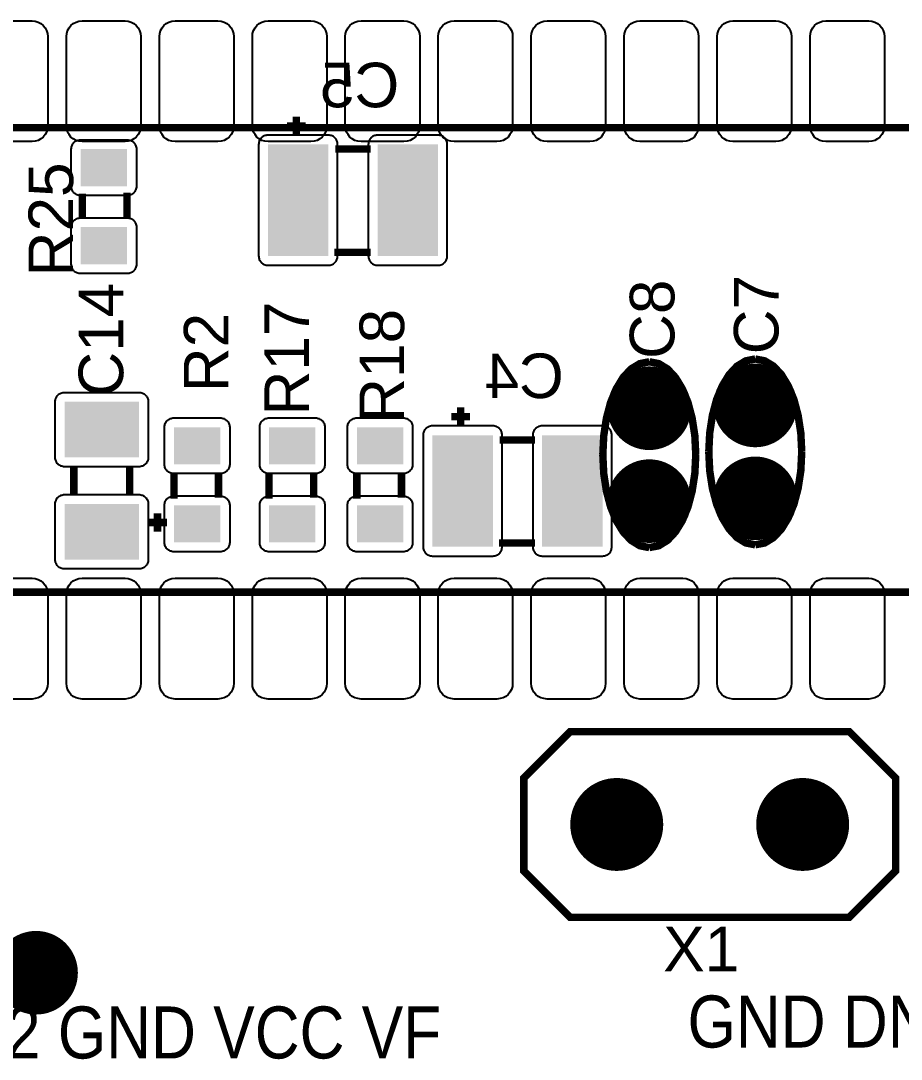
# Model space of a CAD drawing. Header units: inches. Extents: x 15 to 148, y 10 to 111.
# Drawn here: x 130.984 to 132.806, y 98.283 to 100.433 of the extents above; entities that cross this region are included whole.
import ezdxf

# ---------------------------------------------------------------- set-up
doc = ezdxf.new("R2010")
doc.units = ezdxf.units.IN
doc.header["$MEASUREMENT"] = 0
doc.layers.add('BLK_12AWG', color=7, linetype='Continuous')

# ---------------------------------------------------------------- blocks, each defined once
blk = doc.blocks.new('RPAD')
blk.add_trace([(-0.5, -0.5), (-0.5, 0.5), (0.5, -0.5), (0.5, 0.5)])
blk = doc.blocks.new('EPAD')
at = {"const_width": 0.5}
blk.add_lwpolyline([(-0.25, 0, 1), (0.25, 0, 1)], format="xyb", close=True, dxfattribs=at)
blk = doc.blocks.new('CEGHHMI')
for points in [[(118.1081, 103.918), (118.1541, 103.918), (118.1576, 103.9177), (118.1608, 103.9167), (118.1637, 103.9152), (118.1662, 103.9131), (118.1682, 103.9106), (118.1698, 103.9077), (118.1708, 103.9045), (118.1711, 103.901), (118.1711, 103.805), (118.1708, 103.8016), (118.1698, 103.7983), (118.1682, 103.7955), (118.1662, 103.7929), (118.1637, 103.7909), (118.1608, 103.7893), (118.1576, 103.7884), (118.1541, 103.788), (118.1541, 103.788), (118.1081, 103.788)], [(118.1081, 103.318), (118.1541, 103.318), (118.1576, 103.3177), (118.1608, 103.3167), (118.1637, 103.3152), (118.1662, 103.3131), (118.1682, 103.3106), (118.1698, 103.3077), (118.1708, 103.3045), (118.1711, 103.301), (118.1711, 103.205), (118.1708, 103.2016), (118.1698, 103.1983), (118.1682, 103.1955), (118.1662, 103.1929), (118.1637, 103.1909), (118.1608, 103.1893), (118.1576, 103.1884), (118.1541, 103.188), (118.1081, 103.188)]]:
    blk.add_lwpolyline(points)
for points in [[(118.2541, 103.788), (118.2081, 103.788), (118.2046, 103.7884), (118.2014, 103.7893), (118.1985, 103.7909), (118.196, 103.7929), (118.194, 103.7955), (118.1924, 103.7983), (118.1914, 103.8016), (118.1911, 103.805), (118.1911, 103.901), (118.1914, 103.9045), (118.1924, 103.9077), (118.194, 103.9106), (118.196, 103.9131), (118.1985, 103.9152), (118.2014, 103.9167), (118.2046, 103.9177), (118.2081, 103.918), (118.2541, 103.918), (118.2576, 103.9177), (118.2608, 103.9167), (118.2637, 103.9152), (118.2662, 103.9131), (118.2682, 103.9106), (118.2698, 103.9077), (118.2708, 103.9045), (118.2711, 103.901), (118.2711, 103.805), (118.2708, 103.8016), (118.2698, 103.7983), (118.2682, 103.7955), (118.2662, 103.7929), (118.2637, 103.7909), (118.2608, 103.7893), (118.2576, 103.7884), (118.2541, 103.788)], [(118.3541, 103.788), (118.3081, 103.788), (118.3046, 103.7884), (118.3014, 103.7893), (118.2985, 103.7909), (118.296, 103.7929), (118.294, 103.7955), (118.2924, 103.7983), (118.2914, 103.8016), (118.2911, 103.805), (118.2911, 103.901), (118.2914, 103.9045), (118.2924, 103.9077), (118.294, 103.9106), (118.296, 103.9131), (118.2985, 103.9152), (118.3014, 103.9167), (118.3046, 103.9177), (118.3081, 103.918), (118.3541, 103.918), (118.3576, 103.9177), (118.3608, 103.9167), (118.3637, 103.9152), (118.3662, 103.9131), (118.3682, 103.9106), (118.3698, 103.9077), (118.3708, 103.9045), (118.3711, 103.901), (118.3711, 103.805), (118.3708, 103.8016), (118.3698, 103.7983), (118.3682, 103.7955), (118.3662, 103.7929), (118.3637, 103.7909), (118.3608, 103.7893), (118.3576, 103.7884), (118.3541, 103.788)], [(118.4541, 103.788), (118.4081, 103.788), (118.4046, 103.7884), (118.4014, 103.7893), (118.3985, 103.7909), (118.396, 103.7929), (118.394, 103.7955), (118.3924, 103.7983), (118.3914, 103.8016), (118.3911, 103.805), (118.3911, 103.901), (118.3914, 103.9045), (118.3924, 103.9077), (118.394, 103.9106), (118.396, 103.9131), (118.3985, 103.9152), (118.4014, 103.9167), (118.4046, 103.9177), (118.4081, 103.918), (118.4541, 103.918), (118.4576, 103.9177), (118.4608, 103.9167), (118.4637, 103.9152), (118.4662, 103.9131), (118.4682, 103.9106), (118.4698, 103.9077), (118.4708, 103.9045), (118.4711, 103.901), (118.4711, 103.805), (118.4708, 103.8016), (118.4698, 103.7983), (118.4682, 103.7955), (118.4662, 103.7929), (118.4637, 103.7909), (118.4608, 103.7893), (118.4576, 103.7884), (118.4541, 103.788)], [(118.5541, 103.788), (118.5081, 103.788), (118.5046, 103.7884), (118.5014, 103.7893), (118.4985, 103.7909), (118.496, 103.7929), (118.494, 103.7955), (118.4924, 103.7983), (118.4914, 103.8016), (118.4911, 103.805), (118.4911, 103.901), (118.4914, 103.9045), (118.4924, 103.9077), (118.494, 103.9106), (118.496, 103.9131), (118.4985, 103.9152), (118.5014, 103.9167), (118.5046, 103.9177), (118.5081, 103.918), (118.5541, 103.918), (118.5576, 103.9177), (118.5608, 103.9167), (118.5637, 103.9152), (118.5662, 103.9131), (118.5682, 103.9106), (118.5698, 103.9077), (118.5708, 103.9045), (118.5711, 103.901), (118.5711, 103.805), (118.5708, 103.8016), (118.5698, 103.7983), (118.5682, 103.7955), (118.5662, 103.7929), (118.5637, 103.7909), (118.5608, 103.7893), (118.5576, 103.7884), (118.5541, 103.788)], [(118.6541, 103.788), (118.6081, 103.788), (118.6046, 103.7884), (118.6014, 103.7893), (118.5985, 103.7909), (118.596, 103.7929), (118.594, 103.7955), (118.5924, 103.7983), (118.5914, 103.8016), (118.5911, 103.805), (118.5911, 103.901), (118.5914, 103.9045), (118.5924, 103.9077), (118.594, 103.9106), (118.596, 103.9131), (118.5985, 103.9152), (118.6014, 103.9167), (118.6046, 103.9177), (118.6081, 103.918), (118.6541, 103.918), (118.6576, 103.9177), (118.6608, 103.9167), (118.6637, 103.9152), (118.6662, 103.9131), (118.6682, 103.9106), (118.6698, 103.9077), (118.6708, 103.9045), (118.6711, 103.901), (118.6711, 103.805), (118.6708, 103.8016), (118.6698, 103.7983), (118.6682, 103.7955), (118.6662, 103.7929), (118.6637, 103.7909), (118.6608, 103.7893), (118.6576, 103.7884), (118.6541, 103.788)], [(118.7541, 103.788), (118.7081, 103.788), (118.7046, 103.7884), (118.7014, 103.7893), (118.6985, 103.7909), (118.696, 103.7929), (118.694, 103.7955), (118.6924, 103.7983), (118.6914, 103.8016), (118.6911, 103.805), (118.6911, 103.901), (118.6914, 103.9045), (118.6924, 103.9077), (118.694, 103.9106), (118.696, 103.9131), (118.6985, 103.9152), (118.7014, 103.9167), (118.7046, 103.9177), (118.7081, 103.918), (118.7541, 103.918), (118.7576, 103.9177), (118.7608, 103.9167), (118.7637, 103.9152), (118.7662, 103.9131), (118.7682, 103.9106), (118.7698, 103.9077), (118.7708, 103.9045), (118.7711, 103.901), (118.7711, 103.805), (118.7708, 103.8016), (118.7698, 103.7983), (118.7682, 103.7955), (118.7662, 103.7929), (118.7637, 103.7909), (118.7608, 103.7893), (118.7576, 103.7884), (118.7541, 103.788)], [(118.8541, 103.788), (118.8081, 103.788), (118.8046, 103.7884), (118.8014, 103.7893), (118.7985, 103.7909), (118.796, 103.7929), (118.794, 103.7955), (118.7924, 103.7983), (118.7914, 103.8016), (118.7911, 103.805), (118.7911, 103.901), (118.7914, 103.9045), (118.7924, 103.9077), (118.794, 103.9106), (118.796, 103.9131), (118.7985, 103.9152), (118.8014, 103.9167), (118.8046, 103.9177), (118.8081, 103.918), (118.8541, 103.918), (118.8576, 103.9177), (118.8608, 103.9167), (118.8637, 103.9152), (118.8662, 103.9131), (118.8682, 103.9106), (118.8698, 103.9077), (118.8708, 103.9045), (118.8711, 103.901), (118.8711, 103.805), (118.8708, 103.8016), (118.8698, 103.7983), (118.8682, 103.7955), (118.8662, 103.7929), (118.8637, 103.7909), (118.8608, 103.7893), (118.8576, 103.7884), (118.8541, 103.788)], [(118.9541, 103.788), (118.9081, 103.788), (118.9046, 103.7884), (118.9014, 103.7893), (118.8985, 103.7909), (118.896, 103.7929), (118.894, 103.7955), (118.8924, 103.7983), (118.8914, 103.8016), (118.8911, 103.805), (118.8911, 103.901), (118.8914, 103.9045), (118.8924, 103.9077), (118.894, 103.9106), (118.896, 103.9131), (118.8985, 103.9152), (118.9014, 103.9167), (118.9046, 103.9177), (118.9081, 103.918), (118.9541, 103.918), (118.9576, 103.9177), (118.9608, 103.9167), (118.9637, 103.9152), (118.9662, 103.9131), (118.9682, 103.9106), (118.9698, 103.9077), (118.9708, 103.9045), (118.9711, 103.901), (118.9711, 103.805), (118.9708, 103.8016), (118.9698, 103.7983), (118.9682, 103.7955), (118.9662, 103.7929), (118.9637, 103.7909), (118.9608, 103.7893), (118.9576, 103.7884), (118.9541, 103.788)], [(119.0541, 103.788), (119.0081, 103.788), (119.0046, 103.7884), (119.0014, 103.7893), (118.9985, 103.7909), (118.996, 103.7929), (118.994, 103.7955), (118.9924, 103.7983), (118.9914, 103.8016), (118.9911, 103.805), (118.9911, 103.901), (118.9914, 103.9045), (118.9924, 103.9077), (118.994, 103.9106), (118.996, 103.9131), (118.9985, 103.9152), (119.0014, 103.9167), (119.0046, 103.9177), (119.0081, 103.918), (119.0541, 103.918), (119.0576, 103.9177), (119.0608, 103.9167), (119.0637, 103.9152), (119.0662, 103.9131), (119.0682, 103.9106), (119.0698, 103.9077), (119.0708, 103.9045), (119.0711, 103.901), (119.0711, 103.805), (119.0708, 103.8016), (119.0698, 103.7983), (119.0682, 103.7955), (119.0662, 103.7929), (119.0637, 103.7909), (119.0608, 103.7893), (119.0576, 103.7884), (119.0541, 103.788)], [(118.4728, 103.7949), (118.4078, 103.7949), (118.4068, 103.7949), (118.4058, 103.7947), (118.4048, 103.7945), (118.4039, 103.7942), (118.403, 103.7938), (118.4022, 103.7933), (118.4014, 103.7927), (118.4007, 103.7921), (118.4001, 103.7913), (118.3995, 103.7906), (118.399, 103.7898), (118.3986, 103.7889), (118.3983, 103.788), (118.398, 103.787), (118.3979, 103.786), (118.3978, 103.7849), (118.3978, 103.6649), (118.3979, 103.6639), (118.398, 103.6629), (118.3983, 103.6619), (118.3986, 103.661), (118.399, 103.6601), (118.3995, 103.6593), (118.4001, 103.6585), (118.4007, 103.6578), (118.4014, 103.6572), (118.4022, 103.6566), (118.403, 103.6561), (118.4039, 103.6557), (118.4048, 103.6554), (118.4058, 103.6551), (118.4068, 103.655), (118.4078, 103.6549), (118.4728, 103.6549), (118.4739, 103.655), (118.4749, 103.6551), (118.4759, 103.6554), (118.4768, 103.6557), (118.4777, 103.6561), (118.4785, 103.6566), (118.4792, 103.6572), (118.48, 103.6578), (118.4806, 103.6585), (118.4812, 103.6593), (118.4817, 103.6601), (118.4821, 103.661), (118.4824, 103.6619), (118.4826, 103.6629), (118.4828, 103.6639), (118.4828, 103.6649), (118.4828, 103.7849), (118.4828, 103.786), (118.4826, 103.787), (118.4824, 103.788), (118.4821, 103.7889), (118.4817, 103.7898), (118.4812, 103.7906), (118.4806, 103.7913), (118.48, 103.7921), (118.4792, 103.7927), (118.4785, 103.7933), (118.4777, 103.7938), (118.4768, 103.7942), (118.4759, 103.7945), (118.4749, 103.7947), (118.4739, 103.7949), (118.4728, 103.7949)], [(118.5908, 103.7949), (118.5258, 103.7949), (118.5248, 103.7949), (118.5238, 103.7947), (118.5228, 103.7945), (118.5219, 103.7942), (118.521, 103.7938), (118.5202, 103.7933), (118.5194, 103.7927), (118.5187, 103.7921), (118.5181, 103.7913), (118.5175, 103.7906), (118.517, 103.7898), (118.5166, 103.7889), (118.5163, 103.788), (118.516, 103.787), (118.5159, 103.786), (118.5158, 103.7849), (118.5158, 103.6649), (118.5159, 103.6639), (118.516, 103.6629), (118.5163, 103.6619), (118.5166, 103.661), (118.517, 103.6601), (118.5175, 103.6593), (118.5181, 103.6585), (118.5187, 103.6578), (118.5194, 103.6572), (118.5202, 103.6566), (118.521, 103.6561), (118.5219, 103.6557), (118.5228, 103.6554), (118.5238, 103.6551), (118.5248, 103.655), (118.5258, 103.6549), (118.5908, 103.6549), (118.5919, 103.655), (118.5929, 103.6551), (118.5939, 103.6554), (118.5948, 103.6557), (118.5957, 103.6561), (118.5965, 103.6566), (118.5972, 103.6572), (118.598, 103.6578), (118.5986, 103.6585), (118.5992, 103.6593), (118.5997, 103.6601), (118.6001, 103.661), (118.6004, 103.6619), (118.6006, 103.6629), (118.6008, 103.6639), (118.6008, 103.6649), (118.6008, 103.7849), (118.6008, 103.786), (118.6006, 103.787), (118.6004, 103.788), (118.6001, 103.7889), (118.5997, 103.7898), (118.5992, 103.7906), (118.5986, 103.7913), (118.598, 103.7921), (118.5972, 103.7927), (118.5965, 103.7933), (118.5957, 103.7938), (118.5948, 103.7942), (118.5939, 103.7945), (118.5929, 103.7947), (118.5919, 103.7949), (118.5908, 103.7949)], [(118.1963, 103.7399), (118.1963, 103.7799), (118.1964, 103.781), (118.1965, 103.782), (118.1968, 103.783), (118.1971, 103.7839), (118.1975, 103.7848), (118.198, 103.7856), (118.1986, 103.7863), (118.1992, 103.7871), (118.1999, 103.7877), (118.2007, 103.7883), (118.2015, 103.7888), (118.2024, 103.7892), (118.2033, 103.7895), (118.2043, 103.7897), (118.2053, 103.7899), (118.2063, 103.7899), (118.2563, 103.7899), (118.2574, 103.7899), (118.2584, 103.7897), (118.2594, 103.7895), (118.2603, 103.7892), (118.2612, 103.7888), (118.262, 103.7883), (118.2627, 103.7877), (118.2635, 103.7871), (118.2641, 103.7863), (118.2647, 103.7856), (118.2652, 103.7848), (118.2656, 103.7839), (118.2659, 103.783), (118.2661, 103.782), (118.2663, 103.781), (118.2663, 103.7799), (118.2663, 103.7399), (118.2663, 103.7389), (118.2661, 103.7379), (118.2659, 103.7369), (118.2656, 103.736), (118.2652, 103.7351), (118.2647, 103.7343), (118.2641, 103.7335), (118.2635, 103.7328), (118.2627, 103.7322), (118.262, 103.7316), (118.2612, 103.7311), (118.2603, 103.7307), (118.2594, 103.7304), (118.2584, 103.7301), (118.2574, 103.73), (118.2563, 103.7299), (118.2063, 103.7299), (118.2053, 103.73), (118.2043, 103.7301), (118.2033, 103.7304), (118.2024, 103.7307), (118.2015, 103.7311), (118.2007, 103.7316), (118.1999, 103.7322), (118.1992, 103.7328), (118.1986, 103.7335), (118.198, 103.7343), (118.1975, 103.7351), (118.1971, 103.736), (118.1968, 103.7369), (118.1965, 103.7379), (118.1964, 103.7389), (118.1963, 103.7399)], [(118.1963, 103.6559), (118.1963, 103.6959), (118.1964, 103.697), (118.1965, 103.698), (118.1968, 103.699), (118.1971, 103.6999), (118.1975, 103.7008), (118.198, 103.7016), (118.1986, 103.7023), (118.1992, 103.7031), (118.1999, 103.7037), (118.2007, 103.7043), (118.2015, 103.7048), (118.2024, 103.7052), (118.2033, 103.7055), (118.2043, 103.7057), (118.2053, 103.7059), (118.2063, 103.7059), (118.2563, 103.7059), (118.2574, 103.7059), (118.2584, 103.7057), (118.2594, 103.7055), (118.2603, 103.7052), (118.2612, 103.7048), (118.262, 103.7043), (118.2627, 103.7037), (118.2635, 103.7031), (118.2641, 103.7023), (118.2647, 103.7016), (118.2652, 103.7008), (118.2656, 103.6999), (118.2659, 103.699), (118.2661, 103.698), (118.2663, 103.697), (118.2663, 103.6959), (118.2663, 103.6559), (118.2663, 103.6549), (118.2661, 103.6539), (118.2659, 103.6529), (118.2656, 103.652), (118.2652, 103.6511), (118.2647, 103.6503), (118.2641, 103.6495), (118.2635, 103.6488), (118.2627, 103.6482), (118.262, 103.6476), (118.2612, 103.6471), (118.2603, 103.6467), (118.2594, 103.6464), (118.2584, 103.6461), (118.2574, 103.646), (118.2563, 103.6459), (118.2063, 103.6459), (118.2053, 103.646), (118.2043, 103.6461), (118.2033, 103.6464), (118.2024, 103.6467), (118.2015, 103.6471), (118.2007, 103.6476), (118.1999, 103.6482), (118.1992, 103.6488), (118.1986, 103.6495), (118.198, 103.6503), (118.1975, 103.6511), (118.1971, 103.652), (118.1968, 103.6529), (118.1965, 103.6539), (118.1964, 103.6549), (118.1963, 103.6559)], [(118.2791, 103.508), (118.2791, 103.448), (118.279, 103.447), (118.2789, 103.446), (118.2787, 103.445), (118.2783, 103.4441), (118.2779, 103.4432), (118.2774, 103.4424), (118.2768, 103.4416), (118.2762, 103.4409), (118.2755, 103.4403), (118.2747, 103.4397), (118.2739, 103.4392), (118.273, 103.4388), (118.2721, 103.4385), (118.2711, 103.4382), (118.2701, 103.4381), (118.2691, 103.438), (118.1891, 103.438), (118.1881, 103.4381), (118.1871, 103.4382), (118.1861, 103.4385), (118.1852, 103.4388), (118.1843, 103.4392), (118.1835, 103.4397), (118.1827, 103.4403), (118.182, 103.4409), (118.1813, 103.4416), (118.1808, 103.4424), (118.1803, 103.4432), (118.1799, 103.4441), (118.1795, 103.445), (118.1793, 103.446), (118.1791, 103.447), (118.1791, 103.448), (118.1791, 103.508), (118.1791, 103.5091), (118.1793, 103.5101), (118.1795, 103.511), (118.1799, 103.512), (118.1803, 103.5128), (118.1808, 103.5137), (118.1813, 103.5144), (118.182, 103.5151), (118.1827, 103.5158), (118.1835, 103.5164), (118.1843, 103.5168), (118.1852, 103.5173), (118.1861, 103.5176), (118.1871, 103.5178), (118.1881, 103.518), (118.1891, 103.518), (118.2691, 103.518), (118.2701, 103.518), (118.2711, 103.5178), (118.2721, 103.5176), (118.273, 103.5173), (118.2739, 103.5168), (118.2747, 103.5164), (118.2755, 103.5158), (118.2762, 103.5151), (118.2768, 103.5144), (118.2774, 103.5137), (118.2779, 103.5128), (118.2783, 103.512), (118.2787, 103.511), (118.2789, 103.5101), (118.279, 103.5091), (118.2791, 103.508)], [(118.3667, 103.4806), (118.3667, 103.4406), (118.3666, 103.4395), (118.3665, 103.4385), (118.3662, 103.4375), (118.3659, 103.4366), (118.3655, 103.4357), (118.365, 103.4349), (118.3644, 103.4342), (118.3638, 103.4334), (118.3631, 103.4328), (118.3623, 103.4322), (118.3615, 103.4317), (118.3606, 103.4313), (118.3597, 103.431), (118.3587, 103.4308), (118.3577, 103.4306), (118.3567, 103.4306), (118.3067, 103.4306), (118.3056, 103.4306), (118.3046, 103.4308), (118.3036, 103.431), (118.3027, 103.4313), (118.3018, 103.4317), (118.301, 103.4322), (118.3003, 103.4328), (118.2995, 103.4334), (118.2989, 103.4342), (118.2983, 103.4349), (118.2978, 103.4357), (118.2974, 103.4366), (118.2971, 103.4375), (118.2969, 103.4385), (118.2967, 103.4395), (118.2967, 103.4406), (118.2967, 103.4806), (118.2967, 103.4816), (118.2969, 103.4826), (118.2971, 103.4836), (118.2974, 103.4845), (118.2978, 103.4854), (118.2983, 103.4862), (118.2989, 103.487), (118.2995, 103.4877), (118.3003, 103.4883), (118.301, 103.4889), (118.3018, 103.4894), (118.3027, 103.4898), (118.3036, 103.4901), (118.3046, 103.4904), (118.3056, 103.4905), (118.3067, 103.4906), (118.3567, 103.4906), (118.3577, 103.4905), (118.3587, 103.4904), (118.3597, 103.4901), (118.3606, 103.4898), (118.3615, 103.4894), (118.3623, 103.4889), (118.3631, 103.4883), (118.3638, 103.4877), (118.3644, 103.487), (118.365, 103.4862), (118.3655, 103.4854), (118.3659, 103.4845), (118.3662, 103.4836), (118.3665, 103.4826), (118.3666, 103.4816), (118.3667, 103.4806)], [(118.469, 103.4806), (118.469, 103.4406), (118.469, 103.4395), (118.4688, 103.4385), (118.4686, 103.4375), (118.4682, 103.4366), (118.4678, 103.4357), (118.4673, 103.4349), (118.4668, 103.4342), (118.4661, 103.4334), (118.4654, 103.4328), (118.4647, 103.4322), (118.4638, 103.4317), (118.463, 103.4313), (118.462, 103.431), (118.4611, 103.4308), (118.4601, 103.4306), (118.459, 103.4306), (118.409, 103.4306), (118.408, 103.4306), (118.407, 103.4308), (118.406, 103.431), (118.4051, 103.4313), (118.4042, 103.4317), (118.4034, 103.4322), (118.4026, 103.4328), (118.4019, 103.4334), (118.4013, 103.4342), (118.4007, 103.4349), (118.4002, 103.4357), (118.3998, 103.4366), (118.3995, 103.4375), (118.3992, 103.4385), (118.3991, 103.4395), (118.399, 103.4406), (118.399, 103.4806), (118.3991, 103.4816), (118.3992, 103.4826), (118.3995, 103.4836), (118.3998, 103.4845), (118.4002, 103.4854), (118.4007, 103.4862), (118.4013, 103.487), (118.4019, 103.4877), (118.4026, 103.4883), (118.4034, 103.4889), (118.4042, 103.4894), (118.4051, 103.4898), (118.406, 103.4901), (118.407, 103.4904), (118.408, 103.4905), (118.409, 103.4906), (118.459, 103.4906), (118.4601, 103.4905), (118.4611, 103.4904), (118.462, 103.4901), (118.463, 103.4898), (118.4638, 103.4894), (118.4647, 103.4889), (118.4654, 103.4883), (118.4661, 103.4877), (118.4668, 103.487), (118.4673, 103.4862), (118.4678, 103.4854), (118.4682, 103.4845), (118.4686, 103.4836), (118.4688, 103.4826), (118.469, 103.4816), (118.469, 103.4806)], [(118.5635, 103.4806), (118.5635, 103.4406), (118.5635, 103.4395), (118.5633, 103.4385), (118.5631, 103.4375), (118.5627, 103.4366), (118.5623, 103.4357), (118.5618, 103.4349), (118.5613, 103.4342), (118.5606, 103.4334), (118.5599, 103.4328), (118.5591, 103.4322), (118.5583, 103.4317), (118.5574, 103.4313), (118.5565, 103.431), (118.5556, 103.4308), (118.5545, 103.4306), (118.5535, 103.4306), (118.5035, 103.4306), (118.5025, 103.4306), (118.5015, 103.4308), (118.5005, 103.431), (118.4996, 103.4313), (118.4987, 103.4317), (118.4979, 103.4322), (118.4971, 103.4328), (118.4964, 103.4334), (118.4958, 103.4342), (118.4952, 103.4349), (118.4947, 103.4357), (118.4943, 103.4366), (118.4939, 103.4375), (118.4937, 103.4385), (118.4936, 103.4395), (118.4935, 103.4406), (118.4935, 103.4806), (118.4936, 103.4816), (118.4937, 103.4826), (118.4939, 103.4836), (118.4943, 103.4845), (118.4947, 103.4854), (118.4952, 103.4862), (118.4958, 103.487), (118.4964, 103.4877), (118.4971, 103.4883), (118.4979, 103.4889), (118.4987, 103.4894), (118.4996, 103.4898), (118.5005, 103.4901), (118.5015, 103.4904), (118.5025, 103.4905), (118.5035, 103.4906), (118.5535, 103.4906), (118.5545, 103.4905), (118.5556, 103.4904), (118.5565, 103.4901), (118.5574, 103.4898), (118.5583, 103.4894), (118.5591, 103.4889), (118.5599, 103.4883), (118.5606, 103.4877), (118.5613, 103.487), (118.5618, 103.4862), (118.5623, 103.4854), (118.5627, 103.4845), (118.5631, 103.4836), (118.5633, 103.4826), (118.5635, 103.4816), (118.5635, 103.4806)], [(118.6498, 103.4819), (118.5848, 103.4819), (118.5838, 103.4819), (118.5828, 103.4817), (118.5818, 103.4815), (118.5809, 103.4812), (118.58, 103.4808), (118.5792, 103.4803), (118.5784, 103.4797), (118.5777, 103.4791), (118.5771, 103.4783), (118.5765, 103.4776), (118.576, 103.4768), (118.5756, 103.4759), (118.5753, 103.475), (118.575, 103.474), (118.5749, 103.473), (118.5748, 103.4719), (118.5748, 103.3519), (118.5749, 103.3509), (118.575, 103.3499), (118.5753, 103.3489), (118.5756, 103.348), (118.576, 103.3471), (118.5765, 103.3463), (118.5771, 103.3455), (118.5777, 103.3448), (118.5784, 103.3442), (118.5792, 103.3436), (118.58, 103.3431), (118.5809, 103.3427), (118.5818, 103.3424), (118.5828, 103.3421), (118.5838, 103.342), (118.5848, 103.3419), (118.6498, 103.3419), (118.6509, 103.342), (118.6519, 103.3421), (118.6529, 103.3424), (118.6538, 103.3427), (118.6547, 103.3431), (118.6555, 103.3436), (118.6562, 103.3442), (118.657, 103.3448), (118.6576, 103.3455), (118.6582, 103.3463), (118.6587, 103.3471), (118.6591, 103.348), (118.6594, 103.3489), (118.6596, 103.3499), (118.6598, 103.3509), (118.6598, 103.3519), (118.6598, 103.4719), (118.6598, 103.473), (118.6596, 103.474), (118.6594, 103.475), (118.6591, 103.4759), (118.6587, 103.4768), (118.6582, 103.4776), (118.6576, 103.4783), (118.657, 103.4791), (118.6562, 103.4797), (118.6555, 103.4803), (118.6547, 103.4808), (118.6538, 103.4812), (118.6529, 103.4815), (118.6519, 103.4817), (118.6509, 103.4819), (118.6498, 103.4819)], [(118.7678, 103.4819), (118.7028, 103.4819), (118.7018, 103.4819), (118.7008, 103.4817), (118.6998, 103.4815), (118.6989, 103.4812), (118.698, 103.4808), (118.6972, 103.4803), (118.6964, 103.4797), (118.6957, 103.4791), (118.6951, 103.4783), (118.6945, 103.4776), (118.694, 103.4768), (118.6936, 103.4759), (118.6933, 103.475), (118.693, 103.474), (118.6929, 103.473), (118.6928, 103.4719), (118.6928, 103.3519), (118.6929, 103.3509), (118.693, 103.3499), (118.6933, 103.3489), (118.6936, 103.348), (118.694, 103.3471), (118.6945, 103.3463), (118.6951, 103.3455), (118.6957, 103.3448), (118.6964, 103.3442), (118.6972, 103.3436), (118.698, 103.3431), (118.6989, 103.3427), (118.6998, 103.3424), (118.7008, 103.3421), (118.7018, 103.342), (118.7028, 103.3419), (118.7678, 103.3419), (118.7689, 103.342), (118.7699, 103.3421), (118.7709, 103.3424), (118.7718, 103.3427), (118.7727, 103.3431), (118.7735, 103.3436), (118.7742, 103.3442), (118.775, 103.3448), (118.7756, 103.3455), (118.7762, 103.3463), (118.7767, 103.3471), (118.7771, 103.348), (118.7774, 103.3489), (118.7776, 103.3499), (118.7778, 103.3509), (118.7778, 103.3519), (118.7778, 103.4719), (118.7778, 103.473), (118.7776, 103.474), (118.7774, 103.475), (118.7771, 103.4759), (118.7767, 103.4768), (118.7762, 103.4776), (118.7756, 103.4783), (118.775, 103.4791), (118.7742, 103.4797), (118.7735, 103.4803), (118.7727, 103.4808), (118.7718, 103.4812), (118.7709, 103.4815), (118.7699, 103.4817), (118.7689, 103.4819), (118.7678, 103.4819)], [(118.2791, 103.398), (118.2791, 103.338), (118.279, 103.337), (118.2789, 103.336), (118.2787, 103.335), (118.2783, 103.3341), (118.2779, 103.3332), (118.2774, 103.3324), (118.2768, 103.3316), (118.2762, 103.3309), (118.2755, 103.3303), (118.2747, 103.3297), (118.2739, 103.3292), (118.273, 103.3288), (118.2721, 103.3285), (118.2711, 103.3282), (118.2701, 103.3281), (118.2691, 103.328), (118.1891, 103.328), (118.1881, 103.3281), (118.1871, 103.3282), (118.1861, 103.3285), (118.1852, 103.3288), (118.1843, 103.3292), (118.1835, 103.3297), (118.1827, 103.3303), (118.182, 103.3309), (118.1813, 103.3316), (118.1808, 103.3324), (118.1803, 103.3332), (118.1799, 103.3341), (118.1795, 103.335), (118.1793, 103.336), (118.1791, 103.337), (118.1791, 103.338), (118.1791, 103.398), (118.1791, 103.3991), (118.1793, 103.4001), (118.1795, 103.401), (118.1799, 103.402), (118.1803, 103.4028), (118.1808, 103.4037), (118.1813, 103.4044), (118.182, 103.4051), (118.1827, 103.4058), (118.1835, 103.4064), (118.1843, 103.4068), (118.1852, 103.4073), (118.1861, 103.4076), (118.1871, 103.4078), (118.1881, 103.408), (118.1891, 103.408), (118.2691, 103.408), (118.2701, 103.408), (118.2711, 103.4078), (118.2721, 103.4076), (118.273, 103.4073), (118.2739, 103.4068), (118.2747, 103.4064), (118.2755, 103.4058), (118.2762, 103.4051), (118.2768, 103.4044), (118.2774, 103.4037), (118.2779, 103.4028), (118.2783, 103.402), (118.2787, 103.401), (118.2789, 103.4001), (118.279, 103.3991), (118.2791, 103.398)], [(118.3667, 103.3966), (118.3667, 103.3566), (118.3666, 103.3555), (118.3665, 103.3545), (118.3662, 103.3535), (118.3659, 103.3526), (118.3655, 103.3517), (118.365, 103.3509), (118.3644, 103.3502), (118.3638, 103.3494), (118.3631, 103.3488), (118.3623, 103.3482), (118.3615, 103.3477), (118.3606, 103.3473), (118.3597, 103.347), (118.3587, 103.3468), (118.3577, 103.3466), (118.3567, 103.3466), (118.3067, 103.3466), (118.3056, 103.3466), (118.3046, 103.3468), (118.3036, 103.347), (118.3027, 103.3473), (118.3018, 103.3477), (118.301, 103.3482), (118.3003, 103.3488), (118.2995, 103.3494), (118.2989, 103.3502), (118.2983, 103.3509), (118.2978, 103.3517), (118.2974, 103.3526), (118.2971, 103.3535), (118.2969, 103.3545), (118.2967, 103.3555), (118.2967, 103.3566), (118.2967, 103.3966), (118.2967, 103.3976), (118.2969, 103.3986), (118.2971, 103.3996), (118.2974, 103.4005), (118.2978, 103.4014), (118.2983, 103.4022), (118.2989, 103.403), (118.2995, 103.4037), (118.3003, 103.4043), (118.301, 103.4049), (118.3018, 103.4054), (118.3027, 103.4058), (118.3036, 103.4061), (118.3046, 103.4064), (118.3056, 103.4065), (118.3067, 103.4066), (118.3567, 103.4066), (118.3577, 103.4065), (118.3587, 103.4064), (118.3597, 103.4061), (118.3606, 103.4058), (118.3615, 103.4054), (118.3623, 103.4049), (118.3631, 103.4043), (118.3638, 103.4037), (118.3644, 103.403), (118.365, 103.4022), (118.3655, 103.4014), (118.3659, 103.4005), (118.3662, 103.3996), (118.3665, 103.3986), (118.3666, 103.3976), (118.3667, 103.3966)], [(118.469, 103.3966), (118.469, 103.3566), (118.469, 103.3555), (118.4688, 103.3545), (118.4686, 103.3535), (118.4682, 103.3526), (118.4678, 103.3517), (118.4673, 103.3509), (118.4668, 103.3502), (118.4661, 103.3494), (118.4654, 103.3488), (118.4647, 103.3482), (118.4638, 103.3477), (118.463, 103.3473), (118.462, 103.347), (118.4611, 103.3468), (118.4601, 103.3466), (118.459, 103.3466), (118.409, 103.3466), (118.408, 103.3466), (118.407, 103.3468), (118.406, 103.347), (118.4051, 103.3473), (118.4042, 103.3477), (118.4034, 103.3482), (118.4026, 103.3488), (118.4019, 103.3494), (118.4013, 103.3502), (118.4007, 103.3509), (118.4002, 103.3517), (118.3998, 103.3526), (118.3995, 103.3535), (118.3992, 103.3545), (118.3991, 103.3555), (118.399, 103.3566), (118.399, 103.3966), (118.3991, 103.3976), (118.3992, 103.3986), (118.3995, 103.3996), (118.3998, 103.4005), (118.4002, 103.4014), (118.4007, 103.4022), (118.4013, 103.403), (118.4019, 103.4037), (118.4026, 103.4043), (118.4034, 103.4049), (118.4042, 103.4054), (118.4051, 103.4058), (118.406, 103.4061), (118.407, 103.4064), (118.408, 103.4065), (118.409, 103.4066), (118.459, 103.4066), (118.4601, 103.4065), (118.4611, 103.4064), (118.462, 103.4061), (118.463, 103.4058), (118.4638, 103.4054), (118.4647, 103.4049), (118.4654, 103.4043), (118.4661, 103.4037), (118.4668, 103.403), (118.4673, 103.4022), (118.4678, 103.4014), (118.4682, 103.4005), (118.4686, 103.3996), (118.4688, 103.3986), (118.469, 103.3976), (118.469, 103.3966)], [(118.5635, 103.3966), (118.5635, 103.3566), (118.5635, 103.3555), (118.5633, 103.3545), (118.5631, 103.3535), (118.5627, 103.3526), (118.5623, 103.3517), (118.5618, 103.3509), (118.5613, 103.3502), (118.5606, 103.3494), (118.5599, 103.3488), (118.5591, 103.3482), (118.5583, 103.3477), (118.5574, 103.3473), (118.5565, 103.347), (118.5556, 103.3468), (118.5545, 103.3466), (118.5535, 103.3466), (118.5035, 103.3466), (118.5025, 103.3466), (118.5015, 103.3468), (118.5005, 103.347), (118.4996, 103.3473), (118.4987, 103.3477), (118.4979, 103.3482), (118.4971, 103.3488), (118.4964, 103.3494), (118.4958, 103.3502), (118.4952, 103.3509), (118.4947, 103.3517), (118.4943, 103.3526), (118.4939, 103.3535), (118.4937, 103.3545), (118.4936, 103.3555), (118.4935, 103.3566), (118.4935, 103.3966), (118.4936, 103.3976), (118.4937, 103.3986), (118.4939, 103.3996), (118.4943, 103.4005), (118.4947, 103.4014), (118.4952, 103.4022), (118.4958, 103.403), (118.4964, 103.4037), (118.4971, 103.4043), (118.4979, 103.4049), (118.4987, 103.4054), (118.4996, 103.4058), (118.5005, 103.4061), (118.5015, 103.4064), (118.5025, 103.4065), (118.5035, 103.4066), (118.5535, 103.4066), (118.5545, 103.4065), (118.5556, 103.4064), (118.5565, 103.4061), (118.5574, 103.4058), (118.5583, 103.4054), (118.5591, 103.4049), (118.5599, 103.4043), (118.5606, 103.4037), (118.5613, 103.403), (118.5618, 103.4022), (118.5623, 103.4014), (118.5627, 103.4005), (118.5631, 103.3996), (118.5633, 103.3986), (118.5635, 103.3976), (118.5635, 103.3966)], [(118.2081, 103.318), (118.2541, 103.318), (118.2576, 103.3177), (118.2608, 103.3167), (118.2637, 103.3152), (118.2662, 103.3131), (118.2682, 103.3106), (118.2698, 103.3077), (118.2708, 103.3045), (118.2711, 103.301), (118.2711, 103.205), (118.2708, 103.2016), (118.2698, 103.1983), (118.2682, 103.1955), (118.2662, 103.1929), (118.2637, 103.1909), (118.2608, 103.1893), (118.2576, 103.1884), (118.2541, 103.188), (118.2081, 103.188), (118.2046, 103.1884), (118.2014, 103.1893), (118.1985, 103.1909), (118.196, 103.1929), (118.194, 103.1955), (118.1924, 103.1983), (118.1914, 103.2016), (118.1911, 103.205), (118.1911, 103.301), (118.1914, 103.3045), (118.1924, 103.3077), (118.194, 103.3106), (118.196, 103.3131), (118.1985, 103.3152), (118.2014, 103.3167), (118.2046, 103.3177), (118.2081, 103.318)], [(118.3081, 103.318), (118.3541, 103.318), (118.3576, 103.3177), (118.3608, 103.3167), (118.3637, 103.3152), (118.3662, 103.3131), (118.3682, 103.3106), (118.3698, 103.3077), (118.3708, 103.3045), (118.3711, 103.301), (118.3711, 103.205), (118.3708, 103.2016), (118.3698, 103.1983), (118.3682, 103.1955), (118.3662, 103.1929), (118.3637, 103.1909), (118.3608, 103.1893), (118.3576, 103.1884), (118.3541, 103.188), (118.3081, 103.188), (118.3046, 103.1884), (118.3014, 103.1893), (118.2985, 103.1909), (118.296, 103.1929), (118.294, 103.1955), (118.2924, 103.1983), (118.2914, 103.2016), (118.2911, 103.205), (118.2911, 103.301), (118.2914, 103.3045), (118.2924, 103.3077), (118.294, 103.3106), (118.296, 103.3131), (118.2985, 103.3152), (118.3014, 103.3167), (118.3046, 103.3177), (118.3081, 103.318)], [(118.4081, 103.318), (118.4541, 103.318), (118.4576, 103.3177), (118.4608, 103.3167), (118.4637, 103.3152), (118.4662, 103.3131), (118.4682, 103.3106), (118.4698, 103.3077), (118.4708, 103.3045), (118.4711, 103.301), (118.4711, 103.205), (118.4708, 103.2016), (118.4698, 103.1983), (118.4682, 103.1955), (118.4662, 103.1929), (118.4637, 103.1909), (118.4608, 103.1893), (118.4576, 103.1884), (118.4541, 103.188), (118.4081, 103.188), (118.4046, 103.1884), (118.4014, 103.1893), (118.3985, 103.1909), (118.396, 103.1929), (118.394, 103.1955), (118.3924, 103.1983), (118.3914, 103.2016), (118.3911, 103.205), (118.3911, 103.301), (118.3914, 103.3045), (118.3924, 103.3077), (118.394, 103.3106), (118.396, 103.3131), (118.3985, 103.3152), (118.4014, 103.3167), (118.4046, 103.3177), (118.4081, 103.318)], [(118.5081, 103.318), (118.5541, 103.318), (118.5576, 103.3177), (118.5608, 103.3167), (118.5637, 103.3152), (118.5662, 103.3131), (118.5682, 103.3106), (118.5698, 103.3077), (118.5708, 103.3045), (118.5711, 103.301), (118.5711, 103.205), (118.5708, 103.2016), (118.5698, 103.1983), (118.5682, 103.1955), (118.5662, 103.1929), (118.5637, 103.1909), (118.5608, 103.1893), (118.5576, 103.1884), (118.5541, 103.188), (118.5081, 103.188), (118.5046, 103.1884), (118.5014, 103.1893), (118.4985, 103.1909), (118.496, 103.1929), (118.494, 103.1955), (118.4924, 103.1983), (118.4914, 103.2016), (118.4911, 103.205), (118.4911, 103.301), (118.4914, 103.3045), (118.4924, 103.3077), (118.494, 103.3106), (118.496, 103.3131), (118.4985, 103.3152), (118.5014, 103.3167), (118.5046, 103.3177), (118.5081, 103.318)], [(118.6081, 103.318), (118.6541, 103.318), (118.6576, 103.3177), (118.6608, 103.3167), (118.6637, 103.3152), (118.6662, 103.3131), (118.6682, 103.3106), (118.6698, 103.3077), (118.6708, 103.3045), (118.6711, 103.301), (118.6711, 103.205), (118.6708, 103.2016), (118.6698, 103.1983), (118.6682, 103.1955), (118.6662, 103.1929), (118.6637, 103.1909), (118.6608, 103.1893), (118.6576, 103.1884), (118.6541, 103.188), (118.6081, 103.188), (118.6046, 103.1884), (118.6014, 103.1893), (118.5985, 103.1909), (118.596, 103.1929), (118.594, 103.1955), (118.5924, 103.1983), (118.5914, 103.2016), (118.5911, 103.205), (118.5911, 103.301), (118.5914, 103.3045), (118.5924, 103.3077), (118.594, 103.3106), (118.596, 103.3131), (118.5985, 103.3152), (118.6014, 103.3167), (118.6046, 103.3177), (118.6081, 103.318)], [(118.7081, 103.318), (118.7541, 103.318), (118.7576, 103.3177), (118.7608, 103.3167), (118.7637, 103.3152), (118.7662, 103.3131), (118.7682, 103.3106), (118.7698, 103.3077), (118.7708, 103.3045), (118.7711, 103.301), (118.7711, 103.205), (118.7708, 103.2016), (118.7698, 103.1983), (118.7682, 103.1955), (118.7662, 103.1929), (118.7637, 103.1909), (118.7608, 103.1893), (118.7576, 103.1884), (118.7541, 103.188), (118.7081, 103.188), (118.7046, 103.1884), (118.7014, 103.1893), (118.6985, 103.1909), (118.696, 103.1929), (118.694, 103.1955), (118.6924, 103.1983), (118.6914, 103.2016), (118.6911, 103.205), (118.6911, 103.301), (118.6914, 103.3045), (118.6924, 103.3077), (118.694, 103.3106), (118.696, 103.3131), (118.6985, 103.3152), (118.7014, 103.3167), (118.7046, 103.3177), (118.7081, 103.318)], [(118.8081, 103.318), (118.8541, 103.318), (118.8576, 103.3177), (118.8608, 103.3167), (118.8637, 103.3152), (118.8662, 103.3131), (118.8682, 103.3106), (118.8698, 103.3077), (118.8708, 103.3045), (118.8711, 103.301), (118.8711, 103.205), (118.8708, 103.2016), (118.8698, 103.1983), (118.8682, 103.1955), (118.8662, 103.1929), (118.8637, 103.1909), (118.8608, 103.1893), (118.8576, 103.1884), (118.8541, 103.188), (118.8081, 103.188), (118.8046, 103.1884), (118.8014, 103.1893), (118.7985, 103.1909), (118.796, 103.1929), (118.794, 103.1955), (118.7924, 103.1983), (118.7914, 103.2016), (118.7911, 103.205), (118.7911, 103.301), (118.7914, 103.3045), (118.7924, 103.3077), (118.794, 103.3106), (118.796, 103.3131), (118.7985, 103.3152), (118.8014, 103.3167), (118.8046, 103.3177), (118.8081, 103.318)], [(118.9081, 103.318), (118.9541, 103.318), (118.9576, 103.3177), (118.9608, 103.3167), (118.9637, 103.3152), (118.9662, 103.3131), (118.9682, 103.3106), (118.9698, 103.3077), (118.9708, 103.3045), (118.9711, 103.301), (118.9711, 103.205), (118.9708, 103.2016), (118.9698, 103.1983), (118.9682, 103.1955), (118.9662, 103.1929), (118.9637, 103.1909), (118.9608, 103.1893), (118.9576, 103.1884), (118.9541, 103.188), (118.9081, 103.188), (118.9046, 103.1884), (118.9014, 103.1893), (118.8985, 103.1909), (118.896, 103.1929), (118.894, 103.1955), (118.8924, 103.1983), (118.8914, 103.2016), (118.8911, 103.205), (118.8911, 103.301), (118.8914, 103.3045), (118.8924, 103.3077), (118.894, 103.3106), (118.896, 103.3131), (118.8985, 103.3152), (118.9014, 103.3167), (118.9046, 103.3177), (118.9081, 103.318)], [(119.0081, 103.318), (119.0541, 103.318), (119.0576, 103.3177), (119.0608, 103.3167), (119.0637, 103.3152), (119.0662, 103.3131), (119.0682, 103.3106), (119.0698, 103.3077), (119.0708, 103.3045), (119.0711, 103.301), (119.0711, 103.205), (119.0708, 103.2016), (119.0698, 103.1983), (119.0682, 103.1955), (119.0662, 103.1929), (119.0637, 103.1909), (119.0608, 103.1893), (119.0576, 103.1884), (119.0541, 103.188), (119.0081, 103.188), (119.0046, 103.1884), (119.0014, 103.1893), (118.9985, 103.1909), (118.996, 103.1929), (118.994, 103.1955), (118.9924, 103.1983), (118.9914, 103.2016), (118.9911, 103.205), (118.9911, 103.301), (118.9914, 103.3045), (118.9924, 103.3077), (118.994, 103.3106), (118.996, 103.3131), (118.9985, 103.3152), (119.0014, 103.3167), (119.0046, 103.3177), (119.0081, 103.318)]]:
    blk.add_lwpolyline(points, close=True)
at = {"const_width": 0.008}
for points in [[(118.4383, 103.7949), (118.4383, 103.8149)], [(118.4383, 103.7949), (118.4383, 103.8149)], [(118.4383, 103.7949), (118.4383, 103.8149)], [(117.5811, 103.803), (119.5811, 103.803)], [(117.5811, 103.803), (119.5811, 103.803)], [(117.5811, 103.803), (119.5811, 103.803)], [(118.4483, 103.8049), (118.4283, 103.8049)], [(118.4483, 103.8049), (118.4283, 103.8049)], [(118.4483, 103.8049), (118.4283, 103.8049)], [(118.5183, 103.7799), (118.4803, 103.7799)], [(118.5183, 103.7799), (118.4803, 103.7799)], [(118.5183, 103.7799), (118.4803, 103.7799)], [(118.2563, 103.7049), (118.2563, 103.7329)], [(118.2563, 103.7049), (118.2563, 103.7329)], [(118.2563, 103.7049), (118.2563, 103.7329)], [(118.2083, 103.7049), (118.2083, 103.7319)], [(118.2083, 103.7049), (118.2083, 103.7319)], [(118.2083, 103.7049), (118.2083, 103.7319)], [(118.5183, 103.6689), (118.4793, 103.6689)], [(118.5183, 103.6689), (118.4793, 103.6689)], [(118.5183, 103.6689), (118.4793, 103.6689)], [(118.9321, 103.554), (118.9219, 103.552), (118.9125, 103.5463), (118.904, 103.5372), (118.8966, 103.525), (118.8905, 103.5103), (118.886, 103.4933), (118.8831, 103.4744), (118.8821, 103.454)], [(118.9321, 103.554), (118.9219, 103.552), (118.9125, 103.5463), (118.904, 103.5372), (118.8966, 103.525), (118.8905, 103.5103), (118.886, 103.4933), (118.8831, 103.4744), (118.8821, 103.454)], [(118.9321, 103.554), (118.9219, 103.552), (118.9125, 103.5463), (118.904, 103.5372), (118.8966, 103.525), (118.8905, 103.5103), (118.886, 103.4933), (118.8831, 103.4744), (118.8821, 103.454)], [(118.9321, 103.554), (118.9423, 103.552), (118.9517, 103.5463), (118.9602, 103.5372), (118.9676, 103.525), (118.9737, 103.5103), (118.9782, 103.4933), (118.9811, 103.4744), (118.9821, 103.454)], [(118.9321, 103.554), (118.9423, 103.552), (118.9517, 103.5463), (118.9602, 103.5372), (118.9676, 103.525), (118.9737, 103.5103), (118.9782, 103.4933), (118.9811, 103.4744), (118.9821, 103.454)], [(118.9321, 103.554), (118.9423, 103.552), (118.9517, 103.5463), (118.9602, 103.5372), (118.9676, 103.525), (118.9737, 103.5103), (118.9782, 103.4933), (118.9811, 103.4744), (118.9821, 103.454)], [(118.8181, 103.551), (118.8079, 103.549), (118.7985, 103.5433), (118.79, 103.5342), (118.7826, 103.522), (118.7765, 103.5073), (118.772, 103.4903), (118.7691, 103.4714), (118.7681, 103.451)], [(118.8181, 103.551), (118.8079, 103.549), (118.7985, 103.5433), (118.79, 103.5342), (118.7826, 103.522), (118.7765, 103.5073), (118.772, 103.4903), (118.7691, 103.4714), (118.7681, 103.451)], [(118.8181, 103.551), (118.8079, 103.549), (118.7985, 103.5433), (118.79, 103.5342), (118.7826, 103.522), (118.7765, 103.5073), (118.772, 103.4903), (118.7691, 103.4714), (118.7681, 103.451)], [(118.8181, 103.551), (118.8283, 103.549), (118.8377, 103.5433), (118.8462, 103.5342), (118.8536, 103.522), (118.8597, 103.5073), (118.8642, 103.4903), (118.8671, 103.4714), (118.8681, 103.451)], [(118.8181, 103.551), (118.8283, 103.549), (118.8377, 103.5433), (118.8462, 103.5342), (118.8536, 103.522), (118.8597, 103.5073), (118.8642, 103.4903), (118.8671, 103.4714), (118.8681, 103.451)], [(118.8181, 103.551), (118.8283, 103.549), (118.8377, 103.5433), (118.8462, 103.5342), (118.8536, 103.522), (118.8597, 103.5073), (118.8642, 103.4903), (118.8671, 103.4714), (118.8681, 103.451)], [(118.6153, 103.4819), (118.6153, 103.5019)], [(118.6153, 103.4819), (118.6153, 103.5019)], [(118.6153, 103.4819), (118.6153, 103.5019)], [(118.6253, 103.4919), (118.6053, 103.4919)], [(118.6253, 103.4919), (118.6053, 103.4919)], [(118.6253, 103.4919), (118.6053, 103.4919)], [(118.6953, 103.4669), (118.6573, 103.4669)], [(118.6953, 103.4669), (118.6573, 103.4669)], [(118.6953, 103.4669), (118.6573, 103.4669)], [(118.9321, 103.354), (118.9219, 103.356), (118.9125, 103.3618), (118.904, 103.3709), (118.8966, 103.383), (118.8905, 103.3978), (118.886, 103.4148), (118.8831, 103.4337), (118.8821, 103.454)], [(118.9321, 103.354), (118.9219, 103.356), (118.9125, 103.3618), (118.904, 103.3709), (118.8966, 103.383), (118.8905, 103.3978), (118.886, 103.4148), (118.8831, 103.4337), (118.8821, 103.454)], [(118.9321, 103.354), (118.9219, 103.356), (118.9125, 103.3618), (118.904, 103.3709), (118.8966, 103.383), (118.8905, 103.3978), (118.886, 103.4148), (118.8831, 103.4337), (118.8821, 103.454)], [(118.9321, 103.354), (118.9423, 103.356), (118.9517, 103.3618), (118.9602, 103.3709), (118.9676, 103.383), (118.9737, 103.3978), (118.9782, 103.4148), (118.9811, 103.4337), (118.9821, 103.454)], [(118.9321, 103.354), (118.9423, 103.356), (118.9517, 103.3618), (118.9602, 103.3709), (118.9676, 103.383), (118.9737, 103.3978), (118.9782, 103.4148), (118.9811, 103.4337), (118.9821, 103.454)], [(118.9321, 103.354), (118.9423, 103.356), (118.9517, 103.3618), (118.9602, 103.3709), (118.9676, 103.383), (118.9737, 103.3978), (118.9782, 103.4148), (118.9811, 103.4337), (118.9821, 103.454)], [(118.8181, 103.351), (118.8079, 103.353), (118.7985, 103.3588), (118.79, 103.3679), (118.7826, 103.38), (118.7765, 103.3948), (118.772, 103.4118), (118.7691, 103.4307), (118.7681, 103.451)], [(118.8181, 103.351), (118.8079, 103.353), (118.7985, 103.3588), (118.79, 103.3679), (118.7826, 103.38), (118.7765, 103.3948), (118.772, 103.4118), (118.7691, 103.4307), (118.7681, 103.451)], [(118.8181, 103.351), (118.8079, 103.353), (118.7985, 103.3588), (118.79, 103.3679), (118.7826, 103.38), (118.7765, 103.3948), (118.772, 103.4118), (118.7691, 103.4307), (118.7681, 103.451)], [(118.8181, 103.351), (118.8283, 103.353), (118.8377, 103.3588), (118.8462, 103.3679), (118.8536, 103.38), (118.8597, 103.3948), (118.8642, 103.4118), (118.8671, 103.4307), (118.8681, 103.451)], [(118.8181, 103.351), (118.8283, 103.353), (118.8377, 103.3588), (118.8462, 103.3679), (118.8536, 103.38), (118.8597, 103.3948), (118.8642, 103.4118), (118.8671, 103.4307), (118.8681, 103.451)], [(118.8181, 103.351), (118.8283, 103.353), (118.8377, 103.3588), (118.8462, 103.3679), (118.8536, 103.38), (118.8597, 103.3948), (118.8642, 103.4118), (118.8671, 103.4307), (118.8681, 103.451)], [(118.1991, 103.438), (118.1991, 103.408)], [(118.1991, 103.438), (118.1991, 103.408)], [(118.1991, 103.438), (118.1991, 103.408)], [(118.2591, 103.438), (118.2591, 103.408)], [(118.2591, 103.438), (118.2591, 103.408)], [(118.2591, 103.438), (118.2591, 103.408)], [(118.3067, 103.4316), (118.3067, 103.4036)], [(118.3067, 103.4316), (118.3067, 103.4036)], [(118.3067, 103.4316), (118.3067, 103.4036)], [(118.3547, 103.4316), (118.3547, 103.4046)], [(118.3547, 103.4316), (118.3547, 103.4046)], [(118.3547, 103.4316), (118.3547, 103.4046)], [(118.409, 103.4316), (118.409, 103.4036)], [(118.409, 103.4316), (118.409, 103.4036)], [(118.409, 103.4316), (118.409, 103.4036)], [(118.457, 103.4316), (118.457, 103.4046)], [(118.457, 103.4316), (118.457, 103.4046)], [(118.457, 103.4316), (118.457, 103.4046)], [(118.5035, 103.4316), (118.5035, 103.4036)], [(118.5035, 103.4316), (118.5035, 103.4036)], [(118.5035, 103.4316), (118.5035, 103.4036)], [(118.5515, 103.4316), (118.5515, 103.4046)], [(118.5515, 103.4316), (118.5515, 103.4046)], [(118.5515, 103.4316), (118.5515, 103.4046)], [(118.2891, 103.388), (118.2891, 103.368)], [(118.2891, 103.388), (118.2891, 103.368)], [(118.2891, 103.388), (118.2891, 103.368)], [(118.2991, 103.378), (118.2791, 103.378)], [(118.2991, 103.378), (118.2791, 103.378)], [(118.2991, 103.378), (118.2791, 103.378)], [(118.6953, 103.3559), (118.6563, 103.3559)], [(118.6953, 103.3559), (118.6563, 103.3559)], [(118.6953, 103.3559), (118.6563, 103.3559)], [(117.5811, 103.303), (119.5811, 103.303)], [(117.5811, 103.303), (119.5811, 103.303)], [(117.5811, 103.303), (119.5811, 103.303)], [(119.0331, 102.953), (118.7331, 102.953), (118.6831, 103.003), (118.6831, 103.103), (118.7331, 103.153), (119.0331, 103.153), (119.0831, 103.103), (119.0831, 103.003), (119.0331, 102.953)], [(119.0331, 102.953), (118.7331, 102.953), (118.6831, 103.003), (118.6831, 103.103), (118.7331, 103.153), (119.0331, 103.153), (119.0831, 103.103), (119.0831, 103.003), (119.0331, 102.953)], [(119.0331, 102.953), (118.7331, 102.953), (118.6831, 103.003), (118.6831, 103.103), (118.7331, 103.153), (119.0331, 103.153), (119.0831, 103.103), (119.0831, 103.003), (119.0331, 102.953)]]:
    blk.add_lwpolyline(points, dxfattribs=at)
for name, p, xscale, yscale in [('RPAD', (118.4403, 103.7249), 0.065, 0.12), ('RPAD', (118.5583, 103.7249), 0.065, 0.12), ('EPAD', (118.9321, 103.504), 0.09, 0.09), ('EPAD', (118.8181, 103.501), 0.09, 0.09), ('RPAD', (118.6173, 103.4119), 0.065, 0.12), ('RPAD', (118.7353, 103.4119), 0.065, 0.12), ('EPAD', (118.9321, 103.404), 0.09, 0.09), ('EPAD', (118.8181, 103.401), 0.09, 0.09), ('EPAD', (118.7831, 103.053), 0.1, 0.1), ('EPAD', (118.9831, 103.053), 0.1, 0.1), ('EPAD', (118.1584, 102.8934), 0.09, 0.09)]:
    blk.add_blockref(name, p, dxfattribs=dict(xscale=xscale, yscale=yscale))
for p, xscale, yscale, rotation in [((118.2313, 103.7599), 0.04, 0.05, 90), ((118.2313, 103.6759), 0.04, 0.05, 90), ((118.2291, 103.478), 0.06, 0.08, 270), ((118.3317, 103.4606), 0.04, 0.05, 270), ((118.434, 103.4606), 0.04, 0.05, 270), ((118.5285, 103.4606), 0.04, 0.05, 270), ((118.2291, 103.368), 0.06, 0.08, 270), ((118.3317, 103.3766), 0.04, 0.05, 270), ((118.434, 103.3766), 0.04, 0.05, 270), ((118.5285, 103.3766), 0.04, 0.05, 270)]:
    blk.add_blockref('RPAD', p, dxfattribs=dict(xscale=xscale, yscale=yscale, rotation=rotation))
at = {"text_generation_flag": 2, "width": 1.041667}
for s, p in [('C5', (118.5493, 103.8249)), ('C5', (118.5493, 103.8249)), ('C5', (118.5493, 103.8249)), ('C4', (118.7263, 103.5119)), ('C4', (118.7263, 103.5119)), ('C4', (118.7263, 103.5119))]:
    blk.add_text(s, height=0.048, dxfattribs=at).set_placement(p)
at = {"width": 1.041667}
for s, p in [('R25', (118.1983, 103.6429)), ('R25', (118.1983, 103.6429)), ('R25', (118.1983, 103.6429)), ('C8', (118.8451, 103.554)), ('C8', (118.8451, 103.554)), ('C8', (118.8451, 103.554)), ('C7', (118.9571, 103.559)), ('C7', (118.9571, 103.559)), ('C7', (118.9571, 103.559)), ('C14', (118.2522, 103.5134)), ('C14', (118.2522, 103.5134)), ('C14', (118.2522, 103.5134)), ('R17', (118.452, 103.4932)), ('R17', (118.452, 103.4932)), ('R17', (118.452, 103.4932)), ('R18', (118.5544, 103.4853)), ('R18', (118.5544, 103.4853)), ('R18', (118.5544, 103.4853)), ('R2', (118.3654, 103.5182)), ('R2', (118.3654, 103.5182)), ('R2', (118.3654, 103.5182))]:
    blk.add_text(s, height=0.048, rotation=90, dxfattribs=at).set_placement(p)
for s, height, width, p in [('X1', 0.048, 1.041667, (118.8331, 102.895)), ('X1', 0.048, 1.041667, (118.8331, 102.895)), ('X1', 0.048, 1.041667, (118.8331, 102.895)), ('GND DN UP UUP', 0.056, 0.892857, (118.8592, 102.8129)), ('GND DN UP UUP', 0.056, 0.892857, (118.8592, 102.8129)), ('GND DN UP UUP', 0.056, 0.892857, (118.8592, 102.8129)), ('V12 GND VCC VF', 0.056, 0.892857, (118.0443, 102.8011)), ('V12 GND VCC VF', 0.056, 0.892857, (118.0443, 102.8011)), ('V12 GND VCC VF', 0.056, 0.892857, (118.0443, 102.8011))]:
    blk.add_text(s, height=height, dxfattribs=dict(width=width)).set_placement(p)

msp = doc.modelspace()

# ---------------------------------------------------------------- block references
at = {"layer": 'BLK_12AWG', "xscale": 1.92375, "yscale": 1.92375, "zscale": 1.92375}
msp.add_blockref('CEGHHMI', (-96.2915, -99.4795), dxfattribs=at)

doc.saveas('drawing.dxf')
